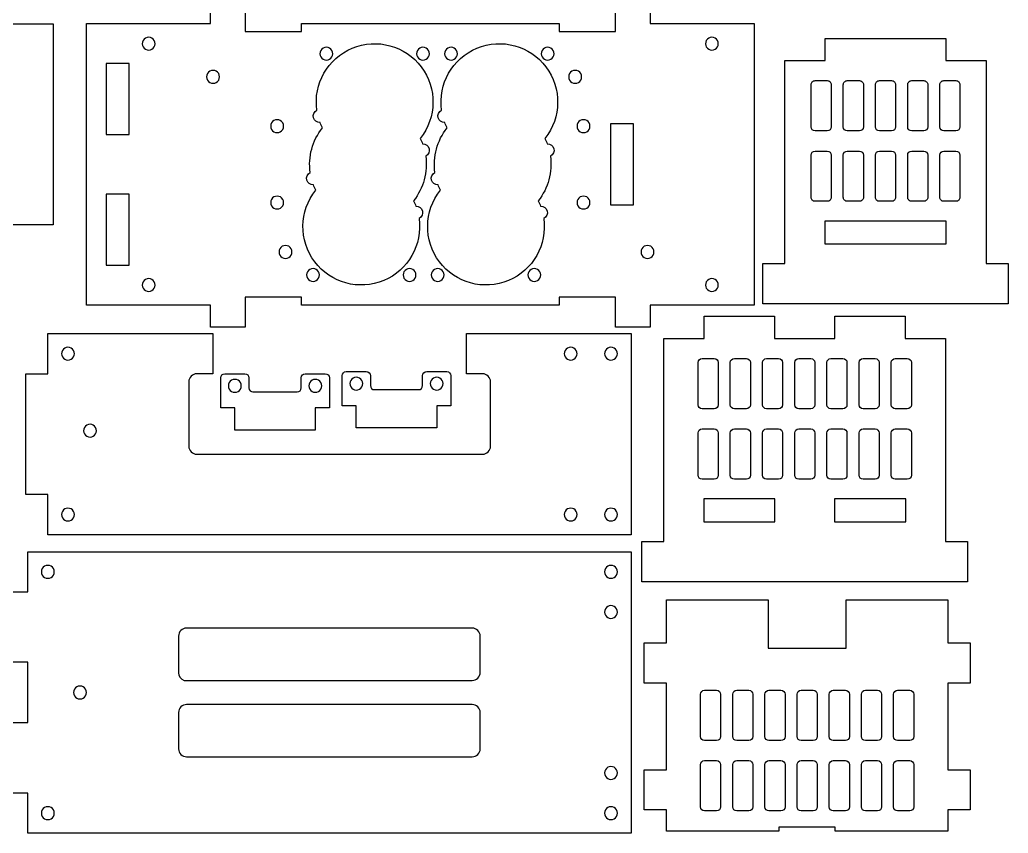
# Model space of a CAD drawing. Extents: x 15 to 433, y 11 to 392.
# Drawn here: x 187.1 to 432.9, y 12.1 to 214.4 of the extents above; entities that cross this region are included whole.
import ezdxf

# ---------------------------------------------------------------- set-up
doc = ezdxf.new("R2010")
doc.units = 0
doc.layers.add('Layer_1', color=7, linetype='CONTINUOUS')

msp = doc.modelspace()

# ---------------------------------------------------------------- linework, layer by layer
at = {"layer": 'Layer_1', "color": 7}
for points in [[(343.864189, 218.94807), (343.864189, 213.448056), (369.698494, 213.448056), (369.698494, 143.44827), (343.864427, 143.44827), (343.864427, 137.94824), (335.21342, 137.94824), (335.21342, 145.448257), (321.213406, 145.448257), (321.213406, 143.44827), (257.183495, 143.44827), (257.183495, 145.448257), (243.18349, 145.448257), (243.18349, 137.94824), (234.532469, 137.94824), (234.532469, 143.44827), (203.698158, 143.44827), (203.698158, 213.448056), (234.532234, 213.448056), (234.532234, 218.94807)], [(243.183252, 218.94807), (243.183252, 213.448056), (243.183411, 213.448056), (243.183411, 211.448056), (257.183442, 211.448056), (257.183442, 213.448056), (321.213168, 213.448056), (321.213168, 211.448056), (335.213182, 211.448056), (335.213182, 218.94807)], [(180.75473, 213.40517), (195.438154, 213.40517), (195.438154, 163.405474), (180.75473, 163.405474)], [(384.867331, 199.257003), (387.867364, 199.257003)], [(392.867384, 199.257003), (395.867391, 199.257003)], [(400.867384, 199.257003), (403.867391, 199.257003)], [(408.867411, 199.257003), (411.867417, 199.257003)], [(416.867411, 199.257003), (419.867417, 199.257003)], [(383.867338, 187.756801), (383.867338, 198.256983)], [(388.867384, 198.256983), (388.867384, 187.756801)], [(391.867391, 187.756801), (391.867391, 198.256983)], [(396.867384, 198.256983), (396.867384, 187.756801)], [(399.867391, 187.756801), (399.867391, 198.256983)], [(404.867384, 198.256983), (404.867384, 187.756801)], [(407.867391, 187.756801), (407.867391, 198.256983)], [(412.867411, 198.256983), (412.867411, 187.756801)], [(415.867417, 187.756801), (415.867417, 198.256983)], [(420.867411, 198.256983), (420.867411, 187.756801)], [(387.867364, 186.756808), (384.867331, 186.756808)], [(395.867391, 186.756808), (392.867384, 186.756808)], [(403.867391, 186.756808), (400.867384, 186.756808)], [(411.867417, 186.756808), (408.867411, 186.756808)], [(419.867417, 186.756808), (416.867411, 186.756808)], [(383.867338, 170.256771), (383.867338, 180.756953)], [(384.867331, 181.756947), (387.867364, 181.756947)], [(388.867384, 180.756953), (388.867384, 170.256771)], [(391.867391, 170.256771), (391.867391, 180.756953)], [(392.867384, 181.756947), (395.867391, 181.756947)], [(396.867384, 180.756953), (396.867384, 170.256771)], [(399.867391, 170.256771), (399.867391, 180.756953)], [(400.867384, 181.756947), (403.867391, 181.756947)], [(404.867384, 180.756953), (404.867384, 170.256771)], [(407.867391, 170.256771), (407.867391, 180.756953)], [(408.867411, 181.756947), (411.867417, 181.756947)], [(412.867411, 180.756953), (412.867411, 170.256771)], [(415.867417, 170.256771), (415.867417, 180.756953)], [(416.867411, 181.756947), (419.867417, 181.756947)], [(420.867411, 180.756953), (420.867411, 170.256771)], [(387.867364, 169.256751), (384.867331, 169.256751)], [(395.867391, 169.256751), (392.867384, 169.256751)], [(403.867391, 169.256751), (400.867384, 169.256751)], [(411.867417, 169.256751), (408.867411, 169.256751)], [(419.867417, 169.256751), (416.867411, 169.256751)], [(298.158996, 136.375744), (339.109068, 136.375744), (339.109068, 86.376059), (194.10877, 86.376059), (194.10877, 96.37586), (188.60876, 96.37586), (188.60876, 126.375927), (194.10877, 126.375927), (194.10877, 136.375744), (235.158878, 136.375744), (235.158878, 126.375715), (231.158873, 126.375715)], [(302.159001, 126.375715), (298.158996, 126.375715), (298.158996, 136.375744)], [(355.78156, 118.672707), (355.78156, 129.172905)], [(356.78158, 130.172898), (359.781586, 130.172898)], [(360.78158, 129.172905), (360.78158, 118.672707)], [(363.781586, 118.672707), (363.781586, 129.172905)], [(364.78158, 130.172898), (367.781586, 130.172898)], [(368.78158, 129.172905), (368.78158, 118.672707)], [(371.781586, 118.672707), (371.781586, 129.172905)], [(372.781633, 130.172898), (375.781613, 130.172898)], [(376.781633, 129.172905), (376.781633, 118.672707)], [(379.781639, 118.672707), (379.781639, 129.172905)], [(380.781633, 130.172898), (383.781639, 130.172898)], [(384.781633, 129.172905), (384.781633, 118.672707)], [(387.781639, 118.672707), (387.781639, 129.172905)], [(388.781633, 130.172898), (391.781639, 130.172898)], [(392.781659, 129.172905), (392.781659, 118.672707)], [(395.781639, 118.672707), (395.781639, 129.172905)], [(396.781659, 130.172898), (399.781666, 130.172898)], [(400.781659, 129.172905), (400.781659, 118.672707)], [(403.781666, 118.672707), (403.781666, 129.172905)], [(404.781659, 130.172898), (407.781666, 130.172898)], [(408.781659, 129.172905), (408.781659, 118.672707)], [(264.09665, 125.375721), (264.09665, 117.875678), (260.596644, 117.875678), (260.596644, 112.375675), (240.596604, 112.375675), (240.596604, 117.875678), (237.096593, 117.875678), (237.096593, 125.375721)], [(238.096599, 126.375715), (243.096606, 126.375715)], [(244.096607, 125.375721), (244.096607, 122.875698)], [(257.096635, 122.875698), (257.096635, 125.375721)], [(258.096639, 126.375715), (263.096648, 126.375715)], [(294.291844, 125.930041), (294.291844, 118.429998), (290.791835, 118.429998), (290.791835, 112.929994), (270.791795, 112.929994), (270.791795, 118.429998), (267.291787, 118.429998), (267.291787, 125.930041)], [(268.291791, 126.930034), (273.291803, 126.930034)], [(274.291801, 125.930041), (274.291801, 123.430017)], [(287.291829, 123.430017), (287.291829, 125.930041)], [(288.29183, 126.930034), (293.291842, 126.930034)], [(229.158855, 124.375728), (229.158855, 108.375675)], [(304.15902, 108.375675), (304.15902, 124.375728)], [(245.096611, 121.875705), (256.096631, 121.875705)], [(275.291805, 122.429998), (286.291828, 122.429998)], [(359.781586, 117.672714), (356.78158, 117.672714)], [(367.781586, 117.672714), (364.78158, 117.672714)], [(375.781613, 117.672714), (372.781633, 117.672714)], [(383.781639, 117.672714), (380.781633, 117.672714)], [(391.781639, 117.672714), (388.781633, 117.672714)], [(399.781666, 117.672714), (396.781659, 117.672714)], [(407.781666, 117.672714), (404.781659, 117.672714)], [(355.78156, 101.172683), (355.78156, 111.672875)], [(356.78158, 112.672869), (359.781586, 112.672869)], [(360.78158, 111.672875), (360.78158, 101.172683)], [(363.781586, 101.172683), (363.781586, 111.672875)], [(364.78158, 112.672869), (367.781586, 112.672869)], [(368.78158, 111.672875), (368.78158, 101.172683)], [(371.781586, 101.172683), (371.781586, 111.672875)], [(372.781633, 112.672869), (375.781613, 112.672869)], [(376.781633, 111.672875), (376.781633, 101.172683)], [(379.781639, 101.172683), (379.781639, 111.672875)], [(380.781633, 112.672869), (383.781639, 112.672869)], [(384.781633, 111.672875), (384.781633, 101.172683)], [(387.781639, 101.172683), (387.781639, 111.672875)], [(388.781633, 112.672869), (391.781639, 112.672869)], [(392.781659, 111.672875), (392.781659, 101.172683)], [(395.781639, 101.172683), (395.781639, 111.672875)], [(396.781659, 112.672869), (399.781666, 112.672869)], [(400.781659, 111.672875), (400.781659, 101.172683)], [(403.781666, 101.172683), (403.781666, 111.672875)], [(404.781659, 112.672869), (407.781666, 112.672869)], [(408.781659, 111.672875), (408.781659, 101.172683)], [(231.158873, 106.375688), (302.159001, 106.375688)], [(359.781586, 100.172684), (356.78158, 100.172684)], [(367.781586, 100.172684), (364.78158, 100.172684)], [(375.781613, 100.172684), (372.781633, 100.172684)], [(383.781639, 100.172684), (380.781633, 100.172684)], [(391.781639, 100.172684), (388.781633, 100.172684)], [(399.781666, 100.172684), (396.781659, 100.172684)], [(407.781666, 100.172684), (404.781659, 100.172684)], [(299.609131, 63.141274), (228.608981, 63.141274)], [(226.608992, 61.141261), (226.608992, 52.053531)], [(301.609118, 52.141267), (301.609118, 61.141261)], [(228.02314, 50.141254), (228.02314, 50.141228), (229.023134, 50.141254), (299.609131, 50.141254)], [(356.373857, 36.192993), (356.373857, 46.693175)], [(357.37385, 47.693169), (360.373857, 47.693169)], [(361.37385, 46.693175), (361.37385, 36.192993)], [(364.373857, 36.192993), (364.373857, 46.693175)], [(365.37385, 47.693169), (368.373857, 47.693169)], [(369.373876, 46.693175), (369.373876, 36.192993)], [(372.373857, 36.192993), (372.373857, 46.693175)], [(373.373876, 47.693169), (376.373883, 47.693169)], [(377.373876, 46.693175), (377.373876, 36.192993)], [(380.373883, 36.192993), (380.373883, 46.693175)], [(381.373876, 47.693169), (384.373883, 47.693169)], [(385.373876, 46.693175), (385.373876, 36.192993)], [(388.373883, 36.192993), (388.373883, 46.693175)], [(389.373903, 47.693169), (392.373909, 47.693169)], [(393.373929, 46.693175), (393.373929, 36.192993)], [(396.373936, 36.192993), (396.373936, 46.693175)], [(397.373929, 47.693169), (400.373936, 47.693169)], [(401.373929, 46.693175), (401.373929, 36.192993)], [(404.373936, 36.192993), (404.373936, 46.693175)], [(405.373929, 47.693169), (408.373936, 47.693169)], [(409.373956, 46.693175), (409.373956, 36.192993)], [(226.609153, 42.14308), (226.609153, 33.14306)], [(229.023293, 44.143093), (229.023081, 44.143093), (228.609166, 44.143093)], [(299.60929, 44.143093), (229.023293, 44.143093)], [(301.609303, 33.14306), (301.609303, 42.14308)], [(360.373857, 35.193), (357.37385, 35.193)], [(368.373857, 35.193), (365.37385, 35.193)], [(376.373883, 35.193), (373.373876, 35.193)], [(384.373883, 35.193), (381.373876, 35.193)], [(392.373909, 35.193), (389.373903, 35.193)], [(400.373936, 35.193), (397.373929, 35.193)], [(408.373936, 35.193), (405.373929, 35.193)], [(228.609166, 31.143047), (299.60929, 31.143047)], [(357.37385, 30.193139), (360.373857, 30.193139)], [(365.37385, 30.193139), (368.373857, 30.193139)], [(373.373876, 30.193139), (376.373883, 30.193139)], [(381.373876, 30.193139), (384.373883, 30.193139)], [(389.373903, 30.193139), (392.373909, 30.193139)], [(397.373929, 30.193139), (400.373936, 30.193139)], [(405.373929, 30.193139), (408.373936, 30.193139)], [(356.373857, 18.692964), (356.373857, 29.193146)], [(361.37385, 29.193146), (361.37385, 18.692964)], [(364.373857, 18.692964), (364.373857, 29.193146)], [(369.373876, 29.193146), (369.373876, 18.692964)], [(372.373857, 18.692964), (372.373857, 29.193146)], [(377.373876, 29.193146), (377.373876, 18.692964)], [(380.373883, 18.692964), (380.373883, 29.193146)], [(385.373876, 29.193146), (385.373876, 18.692964)], [(388.373883, 18.692964), (388.373883, 29.193146)], [(393.373929, 29.193146), (393.373929, 18.692964)], [(396.373936, 18.692964), (396.373936, 29.193146)], [(401.373929, 29.193146), (401.373929, 18.692964)], [(404.373936, 18.692964), (404.373936, 29.193146)], [(409.373956, 29.193146), (409.373956, 18.692964)], [(360.373857, 17.69297), (357.37385, 17.69297)], [(368.373857, 17.69297), (365.37385, 17.69297)], [(376.373883, 17.69297), (373.373876, 17.69297)], [(384.373883, 17.69297), (381.373876, 17.69297)], [(392.373909, 17.69297), (389.373903, 17.69297)], [(400.373936, 17.69297), (397.373929, 17.69297)], [(408.373936, 17.69297), (405.373929, 17.69297)]]:
    msp.add_lwpolyline(points, dxfattribs=at)
for points in [[(427.367249, 143.756722), (371.867549, 143.756722), (371.867497, 153.756417), (377.367526, 153.756444), (377.367526, 204.256864), (387.367381, 204.256864), (387.367381, 209.756867), (417.367421, 209.756867), (417.367421, 204.256864), (427.367249, 204.256864), (427.367249, 153.756708), (432.867225, 153.756735), (432.867278, 143.756722), (428.970175, 143.756722)], [(214.29818, 203.548211), (208.59817, 203.548211), (208.59817, 185.848175), (214.29818, 185.848175)], [(333.998426, 168.34814), (339.698428, 168.34814), (339.698428, 188.548181), (333.998426, 188.548181)], [(214.29818, 171.048143), (208.59817, 171.048143), (208.59817, 153.34811), (214.29818, 153.34811)], [(417.467407, 158.656451), (417.467407, 164.356453), (387.267368, 164.356453), (387.267368, 158.656451)], [(347.281735, 84.672646), (347.281735, 135.173402), (357.281563, 135.173402), (357.281563, 140.673411), (374.781619, 140.673411), (374.781619, 135.173402), (389.781652, 135.173402), (389.781652, 140.673411), (407.281656, 140.673411), (407.281656, 135.173402), (417.281537, 135.173402), (417.281537, 84.672646), (422.78154, 84.672646), (422.78154, 74.672628), (341.781732, 74.672628), (341.781732, 84.672646)], [(374.881632, 89.573667), (374.881632, 95.273677), (357.181577, 95.273677), (357.181577, 89.573667)], [(407.381668, 89.573667), (407.381668, 95.273677), (389.68164, 95.273677), (389.68164, 89.573667)], [(339.1092, 12.143014), (189.108912, 12.143014), (189.108912, 22.142842), (183.608901, 22.142842), (183.608901, 39.642871), (189.108912, 39.642871), (189.108912, 54.642904), (183.608901, 54.642904), (183.608901, 72.142961), (189.108912, 72.142961), (189.108912, 82.142789), (339.1092, 82.142789)], [(373.198881, 58.192205), (392.548931, 58.192205), (392.548931, 70.193224), (417.87378, 70.193224), (417.87378, 59.442867), (423.373784, 59.442867), (423.373784, 49.44286), (417.87378, 49.44286), (417.87378, 27.942803), (423.373784, 27.942803), (423.373784, 17.94279), (417.87378, 17.94279), (417.87378, 12.692448), (389.873886, 12.692448), (389.873886, 13.692441), (375.873873, 13.692441), (375.873873, 12.692448), (347.873979, 12.692448), (347.873979, 17.94279), (342.373976, 17.94279), (342.373976, 27.942803), (347.873979, 27.942803), (347.873979, 49.44286), (342.373976, 49.44286), (342.373976, 59.442867), (347.873979, 59.442867), (347.873979, 70.193224), (373.198881, 70.193224)]]:
    msp.add_lwpolyline(points, close=True, dxfattribs=at)
for points in [[(217.812551, 209.248221), (217.526737, 208.75318), (217.526737, 208.143262), (217.812551, 207.648219)], [(219.198196, 210.048224), (218.626568, 210.048224), (218.098364, 209.743265), (217.812551, 209.248221)], [(220.583838, 209.248221), (220.298024, 209.743265), (219.76982, 210.048224), (219.198196, 210.048224)], [(220.583838, 207.648219), (220.869652, 208.143262), (220.869652, 208.75318), (220.583838, 209.248221)], [(269.794686, 207.339907), (275.906972, 209.879613), (282.963309, 207.957842), (286.943624, 202.66944)], [(300.794729, 207.339926), (306.907058, 209.879634), (313.963395, 207.957861), (317.94371, 202.669453)], [(357.812847, 209.248221), (357.527017, 208.75318), (357.527017, 208.143262), (357.812847, 207.648219)], [(359.198471, 210.048224), (358.626864, 210.048224), (358.09865, 209.743265), (357.812847, 209.248221)], [(360.584121, 209.248221), (360.298318, 209.743265), (359.770103, 210.048224), (359.198471, 210.048224)], [(360.584121, 207.648219), (360.869924, 208.143262), (360.869924, 208.75318), (360.584121, 209.248221)], [(217.812551, 207.648219), (218.098364, 207.153178), (218.626568, 206.848219), (219.198196, 206.848219)], [(219.198196, 206.848219), (219.76982, 206.848219), (220.298024, 207.153178), (220.583838, 207.648219)], [(261.005145, 191.891805), (260.065736, 198.443734), (263.682391, 204.800205), (269.794686, 207.339907)], [(261.972735, 206.749804), (261.686924, 206.254763), (261.686924, 205.644843), (261.972735, 205.149799)], [(263.35838, 207.549807), (262.786755, 207.549807), (262.258551, 207.244848), (261.972735, 206.749804)], [(264.744025, 206.749804), (264.458211, 207.244848), (263.930007, 207.549807), (263.35838, 207.549807)], [(264.744025, 205.149799), (265.029836, 205.644843), (265.029836, 206.254763), (264.744025, 206.749804)], [(285.972761, 206.749804), (285.686958, 206.254763), (285.686958, 205.644843), (285.972761, 205.149799)], [(287.358411, 207.549807), (286.786779, 207.549807), (286.258564, 207.244848), (285.972761, 206.749804)], [(288.744062, 206.749804), (288.458232, 207.244848), (287.930044, 207.549807), (287.358411, 207.549807)], [(288.744062, 205.149799), (289.029865, 205.644843), (289.029865, 206.254763), (288.744062, 206.749804)], [(292.005212, 191.891805), (291.065782, 198.443739), (294.682453, 204.800218), (300.794729, 207.339926)], [(292.972768, 206.749804), (292.686965, 206.254763), (292.686965, 205.644843), (292.972768, 205.149799)], [(294.358418, 207.549807), (293.786785, 207.549807), (293.258597, 207.244848), (292.972768, 206.749804)], [(295.744068, 206.749804), (295.458239, 207.244848), (294.930051, 207.549807), (294.358418, 207.549807)], [(295.744068, 205.149799), (296.029871, 205.644843), (296.029871, 206.254763), (295.744068, 206.749804)], [(316.972847, 206.749804), (316.687018, 206.254763), (316.687018, 205.644843), (316.972847, 205.149799)], [(318.358497, 207.549807), (317.786865, 207.549807), (317.25865, 207.244848), (316.972847, 206.749804)], [(319.744121, 206.749804), (319.458318, 207.244848), (318.930104, 207.549807), (318.358497, 207.549807)], [(319.744121, 205.149799), (320.029951, 205.644843), (320.029951, 206.254763), (319.744121, 206.749804)], [(357.812847, 207.648219), (358.09865, 207.153178), (358.626864, 206.848219), (359.198471, 206.848219)], [(359.198471, 206.848219), (359.770103, 206.848219), (360.298318, 207.153178), (360.584121, 207.648219)], [(261.972735, 205.149799), (262.258551, 204.654758), (262.786755, 204.349799), (263.35838, 204.349799)], [(263.35838, 204.349799), (263.930007, 204.349799), (264.458211, 204.654758), (264.744025, 205.149799)], [(285.972761, 205.149799), (286.258564, 204.654758), (286.786779, 204.349799), (287.358411, 204.349799)], [(287.358411, 204.349799), (287.930044, 204.349799), (288.458232, 204.654758), (288.744062, 205.149799)], [(292.972768, 205.149799), (293.258597, 204.654758), (293.786785, 204.349799), (294.358418, 204.349799)], [(294.358418, 204.349799), (294.930051, 204.349799), (295.458239, 204.654758), (295.744068, 205.149799)], [(316.972847, 205.149799), (317.25865, 204.654758), (317.786865, 204.349799), (318.358497, 204.349799)], [(318.358497, 204.349799), (318.930104, 204.349799), (319.458318, 204.654758), (319.744121, 205.149799)], [(235.198402, 201.818349), (234.626777, 201.818349), (234.098571, 201.513387), (233.812757, 201.018346)], [(236.584044, 201.018346), (236.298231, 201.513387), (235.770029, 201.818349), (235.198402, 201.818349)], [(286.943624, 202.66944), (290.923965, 197.38104), (290.817894, 190.068467), (286.685867, 184.897735)], [(317.94371, 202.669453), (321.924051, 197.381042), (321.81798, 190.068465), (317.685926, 184.897735)], [(325.19859, 201.818349), (324.626957, 201.818349), (324.098743, 201.513387), (323.812939, 201.018346)], [(326.584214, 201.018346), (326.298411, 201.513387), (325.770196, 201.818349), (325.19859, 201.818349)], [(233.812757, 201.018346), (233.526943, 200.523302), (233.526943, 199.913387), (233.812757, 199.418343)], [(233.812757, 199.418343), (234.098571, 198.923302), (234.626777, 198.618343), (235.198402, 198.618343)], [(235.198402, 198.618343), (235.770029, 198.618343), (236.298231, 198.923302), (236.584044, 199.418343)], [(236.584044, 199.418343), (236.869858, 199.913387), (236.869858, 200.523302), (236.584044, 201.018346)], [(323.812939, 201.018346), (323.527136, 200.523302), (323.527136, 199.913387), (323.812939, 199.418343)], [(323.812939, 199.418343), (324.098743, 198.923302), (324.626957, 198.618343), (325.19859, 198.618343)], [(325.19859, 198.618343), (325.770196, 198.618343), (326.298411, 198.923302), (326.584214, 199.418343)], [(326.584214, 199.418343), (326.870043, 199.913387), (326.870043, 200.523302), (326.584214, 201.018346)], [(384.160232, 198.964082), (384.347769, 199.151646), (384.602113, 199.257003), (384.867331, 199.257003)], [(387.867364, 199.257003), (388.132583, 199.257003), (388.386953, 199.151646), (388.57449, 198.964082)], [(392.160258, 198.964082), (392.347795, 199.151646), (392.602166, 199.257003), (392.867384, 199.257003)], [(395.867391, 199.257003), (396.132609, 199.257003), (396.386953, 199.151646), (396.57449, 198.964082)], [(400.160285, 198.964082), (400.347821, 199.151646), (400.602166, 199.257003), (400.867384, 199.257003)], [(403.867391, 199.257003), (404.132609, 199.257003), (404.38698, 199.151646), (404.574517, 198.964082)], [(408.160285, 198.964082), (408.347821, 199.151646), (408.602192, 199.257003), (408.867411, 199.257003)], [(411.867417, 199.257003), (412.132636, 199.257003), (412.38698, 199.151646), (412.574517, 198.964082)], [(416.160285, 198.964082), (416.347821, 199.151646), (416.602192, 199.257003), (416.867411, 199.257003)], [(419.867417, 199.257003), (420.132636, 199.257003), (420.387006, 199.151646), (420.574543, 198.964082)], [(383.867338, 198.256983), (383.867338, 198.522201), (383.972695, 198.776546), (384.160232, 198.964082)], [(388.57449, 198.964082), (388.762027, 198.776546), (388.867384, 198.522201), (388.867384, 198.256983)], [(391.867391, 198.256983), (391.867364, 198.522201), (391.972721, 198.776546), (392.160258, 198.964082)], [(396.57449, 198.964082), (396.762027, 198.776546), (396.867384, 198.522201), (396.867384, 198.256983)], [(399.867391, 198.256983), (399.867391, 198.522201), (399.972748, 198.776546), (400.160285, 198.964082)], [(404.574517, 198.964082), (404.762053, 198.776546), (404.867411, 198.522201), (404.867384, 198.256983)], [(407.867391, 198.256983), (407.867391, 198.522201), (407.972748, 198.776546), (408.160285, 198.964082)], [(412.574517, 198.964082), (412.762053, 198.776546), (412.867411, 198.522201), (412.867411, 198.256983)], [(415.867417, 198.256983), (415.867417, 198.522201), (415.972748, 198.776546), (416.160285, 198.964082)], [(420.574543, 198.964082), (420.76208, 198.776546), (420.867411, 198.522201), (420.867411, 198.256983)], [(260.148423, 190.052642), (259.959103, 190.791532), (260.317691, 191.561332), (261.005145, 191.891805)], [(291.148491, 190.052642), (290.959181, 190.791532), (291.317745, 191.561332), (292.005212, 191.891805)], [(251.112407, 189.548664), (250.540782, 189.548664), (250.012576, 189.243705), (249.726765, 188.748664)], [(252.498049, 188.748664), (252.212236, 189.243705), (251.684034, 189.548664), (251.112407, 189.548664)], [(261.784002, 188.85206), (261.02233, 188.811233), (260.337746, 189.313745), (260.148423, 190.052642)], [(292.784067, 188.85206), (292.02241, 188.811233), (291.337827, 189.313745), (291.148491, 190.052642)], [(327.284831, 189.545867), (326.713198, 189.545867), (326.184984, 189.240911), (325.89918, 188.745867)], [(328.670455, 188.745867), (328.384652, 189.240911), (327.856463, 189.545867), (327.284831, 189.545867)], [(249.726765, 188.748664), (249.440948, 188.25362), (249.440948, 187.643705), (249.726765, 187.148661)], [(249.726765, 187.148661), (250.012576, 186.65362), (250.540782, 186.348659), (251.112407, 186.348659)], [(251.112407, 186.348659), (251.684034, 186.348659), (252.212236, 186.65362), (252.498049, 187.148661)], [(252.498049, 187.148661), (252.783863, 187.643705), (252.783863, 188.25362), (252.498049, 188.748664)], [(259.345145, 176.391775), (258.777039, 180.354006), (259.8721, 184.374828), (262.370928, 187.50179)], [(262.370928, 187.50179), (262.152546, 187.94165), (261.956651, 188.392323), (261.784002, 188.85206)], [(290.345215, 176.391775), (289.777102, 180.354006), (290.87216, 184.374828), (293.370992, 187.50179)], [(293.370992, 187.50179), (293.152605, 187.94165), (292.956708, 188.392323), (292.784067, 188.85206)], [(325.89918, 188.745867), (325.613377, 188.250823), (325.613377, 187.640906), (325.89918, 187.145862)], [(325.89918, 187.145862), (326.184984, 186.650818), (326.713198, 186.345862), (327.284831, 186.345862)], [(327.284831, 186.345862), (327.856463, 186.345862), (328.384652, 186.650818), (328.670455, 187.145862)], [(328.670455, 187.145862), (328.956284, 187.640906), (328.956284, 188.250823), (328.670455, 188.745867)], [(384.867331, 186.756808), (384.315066, 186.756808), (383.867338, 187.204509), (383.867338, 187.756801)], [(388.867384, 187.756801), (388.867358, 187.204509), (388.419656, 186.756808), (387.867364, 186.756808)], [(392.867384, 186.756808), (392.315093, 186.756808), (391.867391, 187.204509), (391.867391, 187.756801)], [(396.867384, 187.756801), (396.867384, 187.204509), (396.419656, 186.756808), (395.867391, 186.756808)], [(400.867384, 186.756808), (400.315119, 186.756808), (399.867391, 187.204509), (399.867391, 187.756801)], [(404.867384, 187.756801), (404.867384, 187.204509), (404.419682, 186.756808), (403.867391, 186.756808)], [(408.867411, 186.756808), (408.315119, 186.756808), (407.867391, 187.204509), (407.867391, 187.756801)], [(412.867411, 187.756801), (412.867411, 187.204509), (412.419682, 186.756808), (411.867417, 186.756808)], [(416.867411, 186.756808), (416.315119, 186.756808), (415.867417, 187.204509), (415.867417, 187.756801)], [(420.867411, 187.756801), (420.867411, 187.204509), (420.419709, 186.756808), (419.867417, 186.756808)], [(286.685867, 184.897735), (286.904254, 184.457876), (287.100125, 184.007203), (287.272792, 183.547465)], [(317.685926, 184.897735), (317.904313, 184.457876), (318.100211, 184.007203), (318.272852, 183.547465)], [(287.272792, 183.547465), (288.034449, 183.58829), (288.719032, 183.08578), (288.908368, 182.346883)], [(288.908368, 182.346883), (289.097678, 181.607991), (288.739088, 180.838196), (288.051647, 180.507721)], [(318.272852, 183.547465), (319.034508, 183.588288), (319.719092, 183.085772), (319.908428, 182.346881)], [(319.908428, 182.346881), (320.097737, 181.607989), (319.739147, 180.838196), (319.051706, 180.507721)], [(288.051647, 180.507721), (288.61976, 176.54549), (287.524702, 172.524667), (285.02587, 169.397706)], [(319.051706, 180.507721), (319.619793, 176.54549), (318.524735, 172.524667), (316.025929, 169.397706)], [(383.867338, 180.756953), (383.867338, 181.309218), (384.315066, 181.756947), (384.867331, 181.756947)], [(387.867364, 181.756947), (388.419656, 181.756947), (388.867358, 181.309218), (388.867384, 180.756953)], [(391.867391, 180.756953), (391.867391, 181.309218), (392.315093, 181.756947), (392.867384, 181.756947)], [(395.867391, 181.756947), (396.419656, 181.756947), (396.867384, 181.309218), (396.867384, 180.756953)], [(399.867391, 180.756953), (399.867391, 181.309218), (400.315119, 181.756947), (400.867384, 181.756947)], [(403.867391, 181.756947), (404.419682, 181.756947), (404.867384, 181.309218), (404.867384, 180.756953)], [(407.867391, 180.756953), (407.867391, 181.309218), (408.315119, 181.756947), (408.867411, 181.756947)], [(411.867417, 181.756947), (412.419682, 181.756947), (412.867411, 181.309218), (412.867411, 180.756953)], [(415.867417, 180.756953), (415.867417, 181.309218), (416.315119, 181.756947), (416.867411, 181.756947)], [(419.867417, 181.756947), (420.419709, 181.756947), (420.867411, 181.309218), (420.867411, 180.756953)], [(258.488424, 174.55261), (258.299101, 175.291505), (258.657688, 176.061302), (259.345145, 176.391775)], [(260.124, 173.352028), (259.36233, 173.3112), (258.677744, 173.81371), (258.488424, 174.55261)], [(289.488494, 174.55261), (289.299158, 175.291505), (289.657748, 176.061302), (290.345215, 176.391775)], [(291.12407, 173.352028), (290.362387, 173.3112), (289.677803, 173.81371), (289.488494, 174.55261)], [(260.710928, 172.001758), (260.492546, 172.44162), (260.296651, 172.89229), (260.124, 173.352028)], [(291.710995, 172.001758), (291.492608, 172.44162), (291.296711, 172.89229), (291.12407, 173.352028)], [(249.725045, 169.751509), (249.438824, 169.256198), (249.438824, 168.645757), (249.725045, 168.150446)], [(251.112222, 170.55098), (250.540158, 170.551509), (250.011269, 170.246823), (249.725045, 169.751509)], [(252.499399, 169.751509), (252.213175, 170.246823), (251.684286, 170.551636), (251.112222, 170.55098)], [(252.499399, 168.150446), (252.78562, 168.645757), (252.78562, 169.256198), (252.499399, 169.751509)], [(260.45312, 154.230035), (256.472787, 159.518448), (256.578866, 166.831029), (260.710928, 172.001758)], [(291.453185, 154.230035), (287.47287, 159.518448), (287.578942, 166.831029), (291.710995, 172.001758)], [(325.897381, 169.748745), (325.611128, 169.253418), (325.611128, 168.642947), (325.897381, 168.147617)], [(327.284646, 170.548181), (326.712563, 170.548975), (326.183634, 170.244074), (325.897381, 169.748745)], [(328.671936, 169.748745), (328.385683, 170.244074), (327.856754, 170.548879), (327.284646, 170.548181)], [(328.671936, 168.147617), (328.958163, 168.642947), (328.958163, 169.253418), (328.671936, 169.748745)], [(384.160232, 169.549645), (383.972695, 169.737209), (383.867338, 169.991553), (383.867338, 170.256771)], [(388.867384, 170.256771), (388.867384, 169.991553), (388.762027, 169.737209), (388.57449, 169.549645)], [(392.160258, 169.549645), (391.972721, 169.737209), (391.867364, 169.991553), (391.867391, 170.256771)], [(396.867384, 170.256771), (396.867384, 169.991553), (396.762027, 169.737209), (396.57449, 169.549645)], [(400.160285, 169.549645), (399.972748, 169.737209), (399.867391, 169.991553), (399.867391, 170.256771)], [(404.867384, 170.256771), (404.867411, 169.991553), (404.762053, 169.737209), (404.574517, 169.549645)], [(408.160285, 169.549645), (407.972748, 169.737209), (407.867391, 169.991553), (407.867391, 170.256771)], [(412.867411, 170.256771), (412.867411, 169.991553), (412.762053, 169.737209), (412.574517, 169.549645)], [(416.160285, 169.549645), (415.972748, 169.737209), (415.867417, 169.991553), (415.867417, 170.256771)], [(420.867411, 170.256771), (420.867411, 169.991553), (420.76208, 169.737209), (420.574543, 169.549645)], [(249.725045, 168.150446), (250.011269, 167.65513), (250.540158, 167.350319), (251.112222, 167.350975)], [(251.112222, 167.350975), (251.684286, 167.350446), (252.213175, 167.65513), (252.499399, 168.150446)], [(285.02587, 169.397706), (285.244257, 168.957846), (285.440128, 168.507173), (285.612795, 168.047433)], [(285.612795, 168.047433), (286.374452, 168.088245), (287.059009, 167.585727), (287.248345, 166.846838)], [(316.025929, 169.397706), (316.24429, 168.957846), (316.440188, 168.507173), (316.612855, 168.047433)], [(316.612855, 168.047433), (317.374511, 168.088258), (318.059095, 167.585743), (318.248404, 166.846851)], [(325.897381, 168.147617), (326.183634, 167.652288), (326.712563, 167.34748), (327.284646, 167.348181)], [(327.284646, 167.348181), (327.856754, 167.347387), (328.385683, 167.652288), (328.671936, 168.147617)], [(384.867331, 169.256751), (384.602113, 169.256751), (384.347769, 169.362109), (384.160232, 169.549645)], [(388.57449, 169.549645), (388.386953, 169.362109), (388.132583, 169.256751), (387.867364, 169.256751)], [(392.867384, 169.256751), (392.602166, 169.256751), (392.347795, 169.362109), (392.160258, 169.549645)], [(396.57449, 169.549645), (396.386953, 169.362109), (396.132609, 169.256751), (395.867391, 169.256751)], [(400.867384, 169.256751), (400.602166, 169.256751), (400.347821, 169.362109), (400.160285, 169.549645)], [(404.574517, 169.549645), (404.38698, 169.362109), (404.132609, 169.256751), (403.867391, 169.256751)], [(408.867411, 169.256751), (408.602192, 169.256751), (408.347821, 169.362109), (408.160285, 169.549645)], [(412.574517, 169.549645), (412.38698, 169.362109), (412.132636, 169.256751), (411.867417, 169.256751)], [(416.867411, 169.256751), (416.602192, 169.256751), (416.347821, 169.362109), (416.160285, 169.549645)], [(420.574543, 169.549645), (420.387006, 169.362109), (420.132636, 169.256751), (419.867417, 169.256751)], [(286.391623, 165.007688), (287.331054, 158.455754), (283.714382, 152.099278), (277.60208, 149.559567)], [(287.248345, 166.846838), (287.437654, 166.107948), (287.079064, 165.338161), (286.391623, 165.007688)], [(317.391709, 165.007688), (318.331113, 158.455754), (314.714468, 152.099278), (308.602166, 149.559567)], [(318.248404, 166.846851), (318.43774, 166.107959), (318.07915, 165.338161), (317.391709, 165.007688)], [(251.811077, 157.481507), (251.524856, 156.986194), (251.524856, 156.375755), (251.811077, 155.880441)], [(253.198254, 158.280975), (252.62619, 158.281505), (252.097298, 157.976821), (251.811077, 157.481507)], [(254.585431, 157.481507), (254.29921, 157.976821), (253.77032, 158.281634), (253.198254, 158.280975)], [(254.585431, 155.880441), (254.871655, 156.375755), (254.871655, 156.986194), (254.585431, 157.481507)], [(341.811259, 157.481507), (341.525033, 156.986194), (341.525033, 156.375755), (341.811259, 155.880441)], [(343.198444, 158.280975), (342.626362, 158.281505), (342.097486, 157.976821), (341.811259, 157.481507)], [(344.585603, 157.481507), (344.299376, 157.976821), (343.7705, 158.281634), (343.198444, 158.280975)], [(344.585603, 155.880441), (344.871829, 156.375755), (344.871829, 156.986194), (344.585603, 157.481507)], [(251.811077, 155.880441), (252.097298, 155.385127), (252.62619, 155.080314), (253.198254, 155.080973)], [(253.198254, 155.080973), (253.77032, 155.080444), (254.29921, 155.385127), (254.585431, 155.880441)], [(341.811259, 155.880441), (342.097486, 155.385127), (342.626362, 155.080314), (343.198444, 155.080973)], [(343.198444, 155.080973), (343.7705, 155.080444), (344.299376, 155.385127), (344.585603, 155.880441)], [(260.038357, 152.549694), (259.466729, 152.549694), (258.938525, 152.244735), (258.652712, 151.749684)], [(261.423996, 151.749684), (261.138185, 152.244735), (260.609981, 152.549694), (260.038357, 152.549694)], [(277.60208, 149.559567), (271.48979, 147.019857), (264.433454, 148.941633), (260.45312, 154.230035)], [(284.038418, 152.549694), (283.466785, 152.549694), (282.93857, 152.244735), (282.652767, 151.749684)], [(285.424041, 151.749684), (285.138238, 152.244735), (284.61005, 152.549694), (284.038418, 152.549694)], [(291.038424, 152.549694), (290.466791, 152.549694), (289.938603, 152.244735), (289.652774, 151.749684)], [(292.424074, 151.749684), (292.138245, 152.244735), (291.610057, 152.549694), (291.038424, 152.549694)], [(308.602166, 149.559567), (302.489837, 147.019857), (295.433527, 148.941633), (291.453185, 154.230035)], [(315.038477, 152.549694), (314.466844, 152.549694), (313.938656, 152.244735), (313.652827, 151.749684)], [(316.424127, 151.749684), (316.138324, 152.244735), (315.61011, 152.549694), (315.038477, 152.549694)], [(219.198196, 150.048094), (218.626568, 150.048094), (218.098364, 149.743135), (217.812551, 149.2481)], [(220.583838, 149.2481), (220.298024, 149.743135), (219.76982, 150.048094), (219.198196, 150.048094)], [(258.652712, 151.749684), (258.366898, 151.254648), (258.366898, 150.64473), (258.652712, 150.149694)], [(258.652712, 150.149694), (258.938525, 149.654632), (259.466729, 149.349673), (260.038357, 149.349673)], [(260.038357, 149.349673), (260.609981, 149.349673), (261.138185, 149.654632), (261.423996, 150.149694)], [(261.423996, 150.149694), (261.709813, 150.64473), (261.709813, 151.254648), (261.423996, 151.749684)], [(282.652767, 151.749684), (282.366964, 151.254648), (282.366964, 150.64473), (282.652767, 150.149694)], [(282.652767, 150.149694), (282.93857, 149.654632), (283.466785, 149.349673), (284.038418, 149.349673)], [(284.038418, 149.349673), (284.61005, 149.349673), (285.138238, 149.654632), (285.424041, 150.149694)], [(285.424041, 150.149694), (285.709871, 150.64473), (285.709871, 151.254648), (285.424041, 151.749684)], [(289.652774, 151.749684), (289.366971, 151.254648), (289.366971, 150.64473), (289.652774, 150.149694)], [(289.652774, 150.149694), (289.938603, 149.654632), (290.466791, 149.349673), (291.038424, 149.349673)], [(291.038424, 149.349673), (291.610057, 149.349673), (292.138245, 149.654632), (292.424074, 150.149694)], [(292.424074, 150.149694), (292.709878, 150.64473), (292.709878, 151.254648), (292.424074, 151.749684)], [(313.652827, 151.749684), (313.367024, 151.254648), (313.367024, 150.64473), (313.652827, 150.149694)], [(313.652827, 150.149694), (313.938656, 149.654632), (314.466844, 149.349673), (315.038477, 149.349673)], [(315.038477, 149.349673), (315.61011, 149.349673), (316.138324, 149.654632), (316.424127, 150.149694)], [(316.424127, 150.149694), (316.70993, 150.64473), (316.70993, 151.254648), (316.424127, 151.749684)], [(359.198471, 150.048094), (358.626864, 150.048094), (358.09865, 149.743135), (357.812847, 149.2481)], [(360.584121, 149.2481), (360.298318, 149.743135), (359.770103, 150.048094), (359.198471, 150.048094)], [(217.812551, 149.2481), (217.526737, 148.753064), (217.526737, 148.143146), (217.812551, 147.64811)], [(217.812551, 147.64811), (218.098364, 147.153048), (218.626568, 146.848089), (219.198196, 146.848089)], [(219.198196, 146.848089), (219.76982, 146.848089), (220.298024, 147.153048), (220.583838, 147.64811)], [(220.583838, 147.64811), (220.869652, 148.143146), (220.869652, 148.753064), (220.583838, 149.2481)], [(357.812847, 149.2481), (357.527017, 148.753064), (357.527017, 148.143146), (357.812847, 147.64811)], [(357.812847, 147.64811), (358.09865, 147.153048), (358.626864, 146.848089), (359.198471, 146.848089)], [(359.198471, 146.848089), (359.770103, 146.848089), (360.298318, 147.153048), (360.584121, 147.64811)], [(360.584121, 147.64811), (360.869924, 148.143146), (360.869924, 148.753064), (360.584121, 149.2481)], [(199.108772, 132.975936), (198.536708, 132.975936), (198.007816, 132.671771), (197.721592, 132.17647)], [(200.495946, 132.17647), (200.209725, 132.671771), (199.680836, 132.976597), (199.108772, 132.975936)], [(324.109038, 132.975936), (323.536976, 132.975936), (323.008082, 132.671771), (322.721861, 132.17647)], [(325.496217, 132.17647), (325.209993, 132.671771), (324.681104, 132.976597), (324.109038, 132.975936)], [(334.109067, 132.975936), (333.537, 132.975936), (333.008111, 132.671771), (332.72189, 132.17647)], [(335.496244, 132.17647), (335.210022, 132.671771), (334.681128, 132.976597), (334.109067, 132.975936)], [(197.721592, 132.17647), (197.435371, 131.68117), (197.435371, 131.070723), (197.721592, 130.575396)], [(197.721592, 130.575396), (198.007816, 130.080096), (198.536708, 129.775269), (199.108772, 129.77593)], [(199.108772, 129.77593), (199.680836, 129.77593), (200.209725, 130.080096), (200.495946, 130.575396)], [(200.495946, 130.575396), (200.78217, 131.070723), (200.78217, 131.68117), (200.495946, 132.17647)], [(322.721861, 132.17647), (322.435639, 131.68117), (322.435639, 131.070723), (322.721861, 130.575396)], [(322.721861, 130.575396), (323.008082, 130.080096), (323.536976, 129.775269), (324.109038, 129.77593)], [(324.109038, 129.77593), (324.681104, 129.77593), (325.209993, 130.080096), (325.496217, 130.575396)], [(325.496217, 130.575396), (325.782438, 131.070723), (325.782438, 131.68117), (325.496217, 132.17647)], [(332.72189, 132.17647), (332.435669, 131.68117), (332.435669, 131.070723), (332.72189, 130.575396)], [(332.72189, 130.575396), (333.008111, 130.080096), (333.537, 129.775269), (334.109067, 129.77593)], [(334.109067, 129.77593), (334.681128, 129.77593), (335.210022, 130.080096), (335.496244, 130.575396)], [(335.496244, 130.575396), (335.782467, 131.070723), (335.782467, 131.68117), (335.496244, 132.17647)], [(355.78156, 129.172905), (355.781586, 129.725186), (356.229288, 130.172898), (356.78158, 130.172898)], [(359.781586, 130.172898), (360.333851, 130.172898), (360.78158, 129.725186), (360.78158, 129.172905)], [(363.781586, 129.172905), (363.781586, 129.725186), (364.229315, 130.172898), (364.78158, 130.172898)], [(367.781586, 130.172898), (368.333878, 130.172898), (368.78158, 129.725186), (368.78158, 129.172905)], [(371.781586, 129.172905), (371.781586, 129.725186), (372.229315, 130.172898), (372.781633, 130.172898)], [(375.781613, 130.172898), (376.333904, 130.172898), (376.781633, 129.725186), (376.781633, 129.172905)], [(379.781639, 129.172905), (379.781639, 129.725186), (380.229341, 130.172898), (380.781633, 130.172898)], [(383.781639, 130.172898), (384.333931, 130.172898), (384.781633, 129.725186), (384.781633, 129.172905)], [(387.781639, 129.172905), (387.781639, 129.725186), (388.229367, 130.172898), (388.781633, 130.172898)], [(391.781639, 130.172898), (392.333931, 130.172898), (392.781633, 129.725186), (392.781659, 129.172905)], [(395.781639, 129.172905), (395.781666, 129.725186), (396.229367, 130.172898), (396.781659, 130.172898)], [(399.781666, 130.172898), (400.333931, 130.172898), (400.781659, 129.725186), (400.781659, 129.172905)], [(403.781666, 129.172905), (403.781666, 129.725186), (404.229394, 130.172898), (404.781659, 130.172898)], [(407.781666, 130.172898), (408.333957, 130.172898), (408.781659, 129.725186), (408.781659, 129.172905)], [(229.744648, 125.789953), (229.369572, 125.41488), (229.158857, 124.906165), (229.158855, 124.375728)], [(231.158873, 126.375715), (230.628439, 126.375715), (230.119727, 126.165027), (229.744648, 125.789953)], [(237.096593, 125.375721), (237.096598, 125.927987), (237.544313, 126.375715), (238.096599, 126.375715)], [(243.096606, 126.375715), (243.64889, 126.375715), (244.096605, 125.927987), (244.096607, 125.375721)], [(257.096635, 125.375721), (257.096638, 125.927987), (257.544353, 126.375715), (258.096639, 126.375715)], [(263.096648, 126.375715), (263.648929, 126.375715), (264.096644, 125.927987), (264.09665, 125.375721)], [(267.291787, 125.930041), (267.291792, 126.482306), (267.739507, 126.930034), (268.291791, 126.930034)], [(271.591795, 125.315651), (271.096754, 125.601481), (270.486836, 125.601481), (269.991793, 125.315651)], [(273.291803, 126.930034), (273.844084, 126.930034), (274.291796, 126.482306), (274.291801, 125.930041)], [(287.291829, 125.930041), (287.291832, 126.482306), (287.739547, 126.930034), (288.29183, 126.930034)], [(291.59184, 125.315651), (291.096794, 125.601481), (290.486876, 125.601481), (289.991832, 125.315651)], [(293.291842, 126.930034), (293.844126, 126.930034), (294.291838, 126.482306), (294.291844, 125.930041)], [(303.573224, 125.789953), (303.198151, 126.165027), (302.689438, 126.375715), (302.159001, 126.375715)], [(304.15902, 124.375728), (304.159017, 124.906165), (303.948303, 125.41488), (303.573224, 125.789953)], [(239.796411, 124.761888), (239.301275, 124.475926), (238.996366, 123.947473), (238.996599, 123.375708)], [(238.996599, 123.375708), (238.996366, 122.803917), (239.301275, 122.275464), (239.796411, 121.989502)], [(241.396789, 124.761888), (240.901653, 125.04785), (240.29155, 125.04785), (239.796411, 124.761888)], [(242.196604, 123.375708), (242.196837, 123.947473), (241.891928, 124.475926), (241.396789, 124.761888)], [(241.396789, 121.989502), (241.891928, 122.275464), (242.196837, 122.803917), (242.196604, 123.375708)], [(244.096607, 122.875698), (244.096613, 122.323407), (244.544328, 121.875705), (245.096611, 121.875705)], [(256.096631, 121.875705), (256.648915, 121.875705), (257.09663, 122.323407), (257.096635, 122.875698)], [(259.796641, 124.761332), (259.301597, 124.475529), (258.996638, 123.947314), (258.996638, 123.375708)], [(258.996638, 123.375708), (258.996638, 122.804076), (259.301597, 122.275861), (259.796641, 121.990058)], [(261.396641, 124.761332), (260.9016, 125.047162), (260.291682, 125.047162), (259.796641, 124.761332)], [(262.196646, 123.375708), (262.196646, 123.947314), (261.891687, 124.475529), (261.396641, 124.761332)], [(261.396641, 121.990058), (261.891687, 122.275861), (262.196646, 122.804076), (262.196646, 123.375708)], [(269.991793, 125.315651), (269.496752, 125.029848), (269.191793, 124.501634), (269.191793, 123.930027)], [(269.191793, 123.930027), (269.191793, 123.358395), (269.496752, 122.83018), (269.991793, 122.544377)], [(272.391798, 123.930027), (272.391798, 124.501634), (272.086839, 125.029848), (271.591795, 125.315651)], [(271.591795, 122.544377), (272.086839, 122.83018), (272.391798, 123.358395), (272.391798, 123.930027)], [(274.291801, 123.430017), (274.291807, 122.877726), (274.739522, 122.429998), (275.291805, 122.429998)], [(286.291828, 122.429998), (286.844109, 122.430024), (287.291824, 122.877726), (287.291829, 123.430017)], [(289.991832, 125.315651), (289.496791, 125.029848), (289.191832, 124.501634), (289.191832, 123.930027)], [(289.191832, 123.930027), (289.191832, 123.358395), (289.496791, 122.83018), (289.991832, 122.544377)], [(292.39184, 123.930027), (292.39184, 124.501634), (292.086881, 125.029848), (291.59184, 125.315651)], [(291.59184, 122.544377), (292.086881, 122.83018), (292.39184, 123.358395), (292.39184, 123.930027)], [(239.796411, 121.989502), (240.29155, 121.70354), (240.901653, 121.70354), (241.396789, 121.989502)], [(259.796641, 121.990058), (260.291682, 121.704228), (260.9016, 121.704228), (261.396641, 121.990058)], [(269.991793, 122.544377), (270.486836, 122.258547), (271.096754, 122.258547), (271.591795, 122.544377)], [(289.991832, 122.544377), (290.486876, 122.258547), (291.096794, 122.258547), (291.59184, 122.544377)], [(356.78158, 117.672714), (356.229288, 117.672714), (355.781586, 118.120423), (355.78156, 118.672707)], [(360.78158, 118.672707), (360.78158, 118.120423), (360.333851, 117.672714), (359.781586, 117.672714)], [(364.78158, 117.672714), (364.229315, 117.672714), (363.781586, 118.120423), (363.781586, 118.672707)], [(368.78158, 118.672707), (368.78158, 118.120423), (368.333878, 117.672714), (367.781586, 117.672714)], [(372.781633, 117.672714), (372.229315, 117.672711), (371.781586, 118.120423), (371.781586, 118.672707)], [(376.781633, 118.672707), (376.781633, 118.120423), (376.333904, 117.672711), (375.781613, 117.672714)], [(380.781633, 117.672714), (380.229341, 117.672711), (379.781639, 118.120423), (379.781639, 118.672707)], [(384.781633, 118.672707), (384.781633, 118.120423), (384.333931, 117.672711), (383.781639, 117.672714)], [(388.781633, 117.672714), (388.229367, 117.672711), (387.781639, 118.120423), (387.781639, 118.672707)], [(392.781659, 118.672707), (392.781633, 118.120423), (392.333931, 117.672711), (391.781639, 117.672714)], [(396.781659, 117.672714), (396.229367, 117.672711), (395.781666, 118.120423), (395.781639, 118.672707)], [(400.781659, 118.672707), (400.781659, 118.120423), (400.333931, 117.672711), (399.781666, 117.672714)], [(404.781659, 117.672714), (404.229394, 117.672711), (403.781666, 118.120423), (403.781666, 118.672707)], [(408.781659, 118.672707), (408.781659, 118.120423), (408.333957, 117.672711), (407.781666, 117.672714)], [(204.60878, 113.827736), (204.037155, 113.827736), (203.508952, 113.522777), (203.223138, 113.027715)], [(205.994423, 113.027715), (205.708612, 113.522777), (205.180408, 113.827736), (204.60878, 113.827736)], [(203.223138, 113.027715), (202.937327, 112.532679), (202.937327, 111.922761), (203.223138, 111.427725)], [(203.223138, 111.427725), (203.508952, 110.93269), (204.037155, 110.627731), (204.60878, 110.627731)], [(204.60878, 110.627731), (205.180408, 110.627731), (205.708612, 110.93269), (205.994423, 111.427725)], [(205.994423, 111.427725), (206.280239, 111.922761), (206.280239, 112.532679), (205.994423, 113.027715)], [(355.78156, 111.672875), (355.781586, 112.225162), (356.229288, 112.672869), (356.78158, 112.672869)], [(359.781586, 112.672869), (360.333851, 112.672869), (360.78158, 112.225162), (360.78158, 111.672875)], [(363.781586, 111.672875), (363.781586, 112.225162), (364.229315, 112.672869), (364.78158, 112.672869)], [(367.781586, 112.672869), (368.333878, 112.672869), (368.78158, 112.225162), (368.78158, 111.672875)], [(371.781586, 111.672875), (371.781586, 112.225162), (372.229315, 112.672869), (372.781633, 112.672869)], [(375.781613, 112.672869), (376.333904, 112.672869), (376.781633, 112.225162), (376.781633, 111.672875)], [(379.781639, 111.672875), (379.781639, 112.225162), (380.229341, 112.672869), (380.781633, 112.672869)], [(383.781639, 112.672869), (384.333931, 112.672869), (384.781633, 112.225162), (384.781633, 111.672875)], [(387.781639, 111.672875), (387.781639, 112.225162), (388.229367, 112.672869), (388.781633, 112.672869)], [(391.781639, 112.672869), (392.333931, 112.672869), (392.781633, 112.225162), (392.781659, 111.672875)], [(395.781639, 111.672875), (395.781666, 112.225162), (396.229367, 112.672869), (396.781659, 112.672869)], [(399.781666, 112.672869), (400.333931, 112.672869), (400.781659, 112.225162), (400.781659, 111.672875)], [(403.781666, 111.672875), (403.781666, 112.225162), (404.229394, 112.672869), (404.781659, 112.672869)], [(407.781666, 112.672869), (408.333957, 112.672869), (408.781659, 112.225162), (408.781659, 111.672875)], [(229.158855, 108.375675), (229.158855, 107.845265), (229.369572, 107.33655), (229.744648, 106.961476)], [(303.573227, 106.961476), (303.948303, 107.33655), (304.15902, 107.845265), (304.15902, 108.375675)], [(229.744648, 106.961476), (230.119727, 106.586403), (230.628439, 106.375688), (231.158873, 106.375688)], [(302.159001, 106.375688), (302.689438, 106.375688), (303.198151, 106.586403), (303.573227, 106.961476)], [(356.78158, 100.172684), (356.229288, 100.172684), (355.781586, 100.620396), (355.78156, 101.172683)], [(360.78158, 101.172683), (360.78158, 100.620396), (360.333851, 100.172684), (359.781586, 100.172684)], [(364.78158, 100.172684), (364.229315, 100.172684), (363.781586, 100.620396), (363.781586, 101.172683)], [(368.78158, 101.172683), (368.78158, 100.620396), (368.333878, 100.172684), (367.781586, 100.172684)], [(372.781633, 100.172684), (372.229315, 100.172684), (371.781586, 100.620396), (371.781586, 101.172683)], [(376.781633, 101.172683), (376.781633, 100.620396), (376.333904, 100.172684), (375.781613, 100.172684)], [(380.781633, 100.172684), (380.229341, 100.172684), (379.781639, 100.620396), (379.781639, 101.172683)], [(384.781633, 101.172683), (384.781633, 100.620396), (384.333931, 100.172684), (383.781639, 100.172684)], [(388.781633, 100.172684), (388.229367, 100.172684), (387.781639, 100.620396), (387.781639, 101.172683)], [(392.781659, 101.172683), (392.781633, 100.620396), (392.333931, 100.172684), (391.781639, 100.172684)], [(396.781659, 100.172684), (396.229367, 100.172684), (395.781666, 100.620396), (395.781639, 101.172683)], [(400.781659, 101.172683), (400.781659, 100.620396), (400.333931, 100.172684), (399.781666, 100.172684)], [(404.781659, 100.172684), (404.229394, 100.172684), (403.781666, 100.620396), (403.781666, 101.172683)], [(408.781659, 101.172683), (408.781659, 100.620396), (408.333957, 100.172684), (407.781666, 100.172684)], [(197.723127, 92.175862), (197.437313, 91.680826), (197.437313, 91.070908), (197.723127, 90.575846)], [(199.108772, 92.975856), (198.537147, 92.975856), (198.00894, 92.670897), (197.723127, 92.175862)], [(200.494414, 92.175862), (200.2086, 92.670897), (199.680399, 92.975856), (199.108772, 92.975856)], [(200.494414, 90.575846), (200.780228, 91.070908), (200.780228, 91.680826), (200.494414, 92.175862)], [(322.723395, 92.175862), (322.437581, 91.680826), (322.437581, 91.070908), (322.723395, 90.575846)], [(324.109038, 92.975856), (323.53741, 92.975856), (323.009209, 92.670897), (322.723395, 92.175862)], [(325.494683, 92.175862), (325.208869, 92.670897), (324.680665, 92.975856), (324.109038, 92.975856)], [(325.494683, 90.575846), (325.780496, 91.070908), (325.780496, 91.680826), (325.494683, 92.175862)], [(332.723422, 92.175862), (332.437611, 91.680826), (332.437611, 91.070908), (332.723422, 90.575846)], [(334.109067, 92.975856), (333.537439, 92.975856), (333.009235, 92.670897), (332.723422, 92.175862)], [(335.494706, 92.175862), (335.208895, 92.670897), (334.680691, 92.975856), (334.109067, 92.975856)], [(335.494706, 90.575846), (335.780523, 91.070908), (335.780523, 91.680826), (335.494706, 92.175862)], [(197.723127, 90.575846), (198.00894, 90.08081), (198.537147, 89.775851), (199.108772, 89.775851)], [(199.108772, 89.775851), (199.680399, 89.775851), (200.2086, 90.08081), (200.494414, 90.575846)], [(322.723395, 90.575846), (323.009209, 90.08081), (323.53741, 89.775851), (324.109038, 89.775851)], [(324.109038, 89.775851), (324.680665, 89.775851), (325.208869, 90.08081), (325.494683, 90.575846)], [(332.723422, 90.575846), (333.009235, 90.08081), (333.537439, 89.775851), (334.109067, 89.775851)], [(334.109067, 89.775851), (334.680691, 89.775851), (335.208895, 90.08081), (335.494706, 90.575846)], [(194.108911, 78.74297), (193.537286, 78.74297), (193.009082, 78.438011), (192.723268, 77.942975)], [(195.494553, 77.942975), (195.208742, 78.438011), (194.680538, 78.74297), (194.108911, 78.74297)], [(334.109207, 78.74297), (333.537574, 78.74297), (333.00936, 78.438011), (332.723557, 77.942975)], [(335.494831, 77.942975), (335.209028, 78.438011), (334.680813, 78.74297), (334.109207, 78.74297)], [(192.723268, 77.942975), (192.437457, 77.447913), (192.437457, 76.837995), (192.723268, 76.342959)], [(192.723268, 76.342959), (193.009082, 75.847924), (193.537286, 75.542965), (194.108911, 75.542965)], [(194.108911, 75.542965), (194.680538, 75.542965), (195.208742, 75.847924), (195.494553, 76.342959)], [(195.494553, 76.342959), (195.780369, 76.837995), (195.780369, 77.447913), (195.494553, 77.942975)], [(332.723557, 77.942975), (332.437727, 77.447913), (332.437727, 76.837995), (332.723557, 76.342959)], [(332.723557, 76.342959), (333.00936, 75.847924), (333.537574, 75.542965), (334.109207, 75.542965)], [(334.109207, 75.542965), (334.680813, 75.542965), (335.209028, 75.847924), (335.494831, 76.342959)], [(335.494831, 76.342959), (335.78066, 76.837995), (335.78066, 77.447913), (335.494831, 77.942975)], [(332.723557, 67.942936), (332.437727, 67.4479), (332.437727, 66.837982), (332.723557, 66.342946)], [(334.109207, 68.742957), (333.537574, 68.742957), (333.00936, 68.437998), (332.723557, 67.942936)], [(335.494831, 67.942936), (335.209028, 68.437998), (334.680813, 68.742957), (334.109207, 68.742957)], [(335.494831, 66.342946), (335.78066, 66.837982), (335.78066, 67.4479), (335.494831, 67.942936)], [(332.723557, 66.342946), (333.00936, 65.84791), (333.537574, 65.542951), (334.109207, 65.542951)], [(334.109207, 65.542951), (334.680813, 65.542951), (335.209028, 65.84791), (335.494831, 66.342946)], [(228.608981, 63.141274), (227.504417, 63.141274), (226.608989, 62.245844), (226.608992, 61.141261)], [(301.02333, 62.555486), (300.648256, 62.93056), (300.139568, 63.141274), (299.609131, 63.141274)], [(301.609118, 61.141261), (301.609118, 61.671698), (301.398403, 62.180413), (301.02333, 62.555486)], [(226.608992, 52.053531), (226.608989, 51.174612), (227.182786, 50.398694), (228.02314, 50.141254)], [(301.02333, 50.727042), (301.398403, 51.102116), (301.609118, 51.61083), (301.609118, 52.141267)], [(299.609131, 50.141254), (300.139568, 50.141254), (300.648256, 50.351968), (301.02333, 50.727042)], [(200.721747, 47.942989), (200.435523, 47.447662), (200.435523, 46.837215), (200.721747, 46.341914)], [(202.108921, 48.742454), (201.53686, 48.742454), (201.007968, 48.438289), (200.721747, 47.942989)], [(203.496101, 47.942989), (203.20988, 48.438289), (202.680985, 48.743116), (202.108921, 48.742454)], [(203.496101, 46.341914), (203.782319, 46.837215), (203.782319, 47.447662), (203.496101, 47.942989)], [(356.373857, 46.693175), (356.373857, 47.245467), (356.821558, 47.693169), (357.37385, 47.693169)], [(360.373857, 47.693169), (360.926148, 47.693169), (361.37385, 47.245467), (361.37385, 46.693175)], [(364.373857, 46.693175), (364.373857, 47.245467), (364.821585, 47.693169), (365.37385, 47.693169)], [(368.373857, 47.693169), (368.926148, 47.693169), (369.37385, 47.245467), (369.373876, 46.693175)], [(372.373857, 46.693175), (372.373883, 47.245467), (372.821585, 47.693169), (373.373876, 47.693169)], [(376.373883, 47.693169), (376.926148, 47.693169), (377.373876, 47.245467), (377.373876, 46.693175)], [(380.373883, 46.693175), (380.373883, 47.245467), (380.821585, 47.693169), (381.373876, 47.693169)], [(384.373883, 47.693169), (384.926175, 47.693169), (385.373876, 47.245467), (385.373876, 46.693175)], [(388.373883, 46.693175), (388.373883, 47.245467), (388.821611, 47.693169), (389.373903, 47.693169)], [(392.373909, 47.693169), (392.926201, 47.693169), (393.373929, 47.245467), (393.373929, 46.693175)], [(396.373936, 46.693175), (396.373936, 47.245467), (396.821638, 47.693169), (397.373929, 47.693169)], [(400.373936, 47.693169), (400.926228, 47.693169), (401.373929, 47.245467), (401.373929, 46.693175)], [(404.373936, 46.693175), (404.373936, 47.245467), (404.821664, 47.693169), (405.373929, 47.693169)], [(408.373936, 47.693169), (408.926228, 47.693169), (409.373929, 47.245467), (409.373956, 46.693175)], [(200.721747, 46.341914), (201.007968, 45.846588), (201.53686, 45.541787), (202.108921, 45.542449)], [(202.108921, 45.542449), (202.680985, 45.542449), (203.20988, 45.846588), (203.496101, 46.341914)], [(227.194941, 43.557305), (226.819865, 43.182232), (226.609153, 42.673517), (226.609153, 42.14308)], [(228.609166, 44.143093), (228.078732, 44.143093), (227.57002, 43.932379), (227.194941, 43.557305)], [(301.023515, 43.557305), (300.648441, 43.932379), (300.139727, 44.143093), (299.60929, 44.143093)], [(301.609303, 42.14308), (301.609303, 42.673517), (301.398588, 43.182232), (301.023515, 43.557305)], [(357.37385, 35.193), (356.821558, 35.193), (356.373857, 35.640702), (356.373857, 36.192993)], [(361.37385, 36.192993), (361.37385, 35.640702), (360.926148, 35.193), (360.373857, 35.193)], [(365.37385, 35.193), (364.821585, 35.193), (364.373857, 35.640702), (364.373857, 36.192993)], [(369.373876, 36.192993), (369.37385, 35.640702), (368.926148, 35.193), (368.373857, 35.193)], [(373.373876, 35.193), (372.821585, 35.193), (372.373883, 35.640702), (372.373857, 36.192993)], [(377.373876, 36.192993), (377.373876, 35.640702), (376.926148, 35.193), (376.373883, 35.193)], [(381.373876, 35.193), (380.821585, 35.193), (380.373883, 35.640702), (380.373883, 36.192993)], [(385.373876, 36.192993), (385.373876, 35.640702), (384.926175, 35.193), (384.373883, 35.193)], [(389.373903, 35.193), (388.821611, 35.193), (388.373883, 35.640702), (388.373883, 36.192993)], [(393.373929, 36.192993), (393.373929, 35.640702), (392.926201, 35.193), (392.373909, 35.193)], [(397.373929, 35.193), (396.821638, 35.193), (396.373936, 35.640702), (396.373936, 36.192993)], [(401.373929, 36.192993), (401.373929, 35.640702), (400.926228, 35.193), (400.373936, 35.193)], [(405.373929, 35.193), (404.821664, 35.193), (404.373936, 35.640702), (404.373936, 36.192993)], [(409.373956, 36.192993), (409.373929, 35.640702), (408.926228, 35.193), (408.373936, 35.193)], [(226.609153, 33.14306), (226.609153, 32.612623), (226.819865, 32.103908), (227.194941, 31.728835)], [(301.023515, 31.728835), (301.398588, 32.103908), (301.609303, 32.612623), (301.609303, 33.14306)], [(227.194941, 31.728835), (227.57002, 31.353761), (228.078732, 31.143047), (228.609166, 31.143047)], [(299.60929, 31.143047), (300.139727, 31.143047), (300.648441, 31.353761), (301.023515, 31.728835)], [(356.373857, 29.193146), (356.373857, 29.745437), (356.821558, 30.193139), (357.37385, 30.193139)], [(360.373857, 30.193139), (360.926148, 30.193139), (361.37385, 29.745437), (361.37385, 29.193146)], [(364.373857, 29.193146), (364.373857, 29.745437), (364.821585, 30.193139), (365.37385, 30.193139)], [(368.373857, 30.193139), (368.926148, 30.193139), (369.37385, 29.745437), (369.373876, 29.193146)], [(372.373857, 29.193146), (372.373883, 29.745437), (372.821585, 30.193139), (373.373876, 30.193139)], [(376.373883, 30.193139), (376.926148, 30.193139), (377.373876, 29.745437), (377.373876, 29.193146)], [(380.373883, 29.193146), (380.373883, 29.745437), (380.821585, 30.193139), (381.373876, 30.193139)], [(384.373883, 30.193139), (384.926175, 30.193139), (385.373876, 29.745437), (385.373876, 29.193146)], [(388.373883, 29.193146), (388.373883, 29.745437), (388.821611, 30.193139), (389.373903, 30.193139)], [(392.373909, 30.193139), (392.926201, 30.193139), (393.373929, 29.745437), (393.373929, 29.193146)], [(396.373936, 29.193146), (396.373936, 29.745437), (396.821638, 30.193139), (397.373929, 30.193139)], [(400.373936, 30.193139), (400.926228, 30.193139), (401.373929, 29.745437), (401.373929, 29.193146)], [(404.373936, 29.193146), (404.373936, 29.745437), (404.821664, 30.193139), (405.373929, 30.193139)], [(408.373936, 30.193139), (408.926228, 30.193139), (409.373929, 29.745437), (409.373956, 29.193146)], [(332.723557, 27.942856), (332.437727, 27.44782), (332.437727, 26.837903), (332.723557, 26.342867)], [(334.109207, 28.742877), (333.537574, 28.742877), (333.00936, 28.437892), (332.723557, 27.942856)], [(335.494831, 27.942856), (335.209028, 28.437892), (334.680813, 28.742877), (334.109207, 28.742877)], [(335.494831, 26.342867), (335.78066, 26.837903), (335.78066, 27.44782), (335.494831, 27.942856)], [(332.723557, 26.342867), (333.00936, 25.847831), (333.537574, 25.542872), (334.109207, 25.542872)], [(334.109207, 25.542872), (334.680813, 25.542872), (335.209028, 25.847831), (335.494831, 26.342867)], [(192.723268, 17.942843), (192.437457, 17.447807), (192.437457, 16.837889), (192.723268, 16.342854)], [(194.108911, 18.742838), (193.537286, 18.742838), (193.009082, 18.437879), (192.723268, 17.942843)], [(195.494553, 17.942843), (195.208742, 18.437879), (194.680538, 18.742838), (194.108911, 18.742838)], [(195.494553, 16.342854), (195.780369, 16.837889), (195.780369, 17.447807), (195.494553, 17.942843)], [(332.723557, 17.942843), (332.437727, 17.447807), (332.437727, 16.837889), (332.723557, 16.342854)], [(334.109207, 18.742838), (333.537574, 18.742838), (333.00936, 18.437879), (332.723557, 17.942843)], [(335.494831, 17.942843), (335.209028, 18.437879), (334.680813, 18.742838), (334.109207, 18.742838)], [(335.494831, 16.342854), (335.78066, 16.837889), (335.78066, 17.447807), (335.494831, 17.942843)], [(357.37385, 17.69297), (356.821558, 17.69297), (356.373857, 18.140672), (356.373857, 18.692964)], [(361.37385, 18.692964), (361.37385, 18.140672), (360.926148, 17.69297), (360.373857, 17.69297)], [(365.37385, 17.69297), (364.821585, 17.69297), (364.373857, 18.140672), (364.373857, 18.692964)], [(369.373876, 18.692964), (369.37385, 18.140672), (368.926148, 17.69297), (368.373857, 17.69297)], [(373.373876, 17.69297), (372.821585, 17.69297), (372.373883, 18.140672), (372.373857, 18.692964)], [(377.373876, 18.692964), (377.373876, 18.140672), (376.926148, 17.69297), (376.373883, 17.69297)], [(381.373876, 17.69297), (380.821585, 17.69297), (380.373883, 18.140672), (380.373883, 18.692964)], [(385.373876, 18.692964), (385.373876, 18.140672), (384.926175, 17.69297), (384.373883, 17.69297)], [(389.373903, 17.69297), (388.821611, 17.69297), (388.373883, 18.140672), (388.373883, 18.692964)], [(393.373929, 18.692964), (393.373929, 18.140672), (392.926201, 17.69297), (392.373909, 17.69297)], [(397.373929, 17.69297), (396.821638, 17.69297), (396.373936, 18.140672), (396.373936, 18.692964)], [(401.373929, 18.692964), (401.373929, 18.140672), (400.926228, 17.69297), (400.373936, 17.69297)], [(405.373929, 17.69297), (404.821664, 17.69297), (404.373936, 18.140672), (404.373936, 18.692964)], [(409.373956, 18.692964), (409.373929, 18.140672), (408.926228, 17.69297), (408.373936, 17.69297)], [(192.723268, 16.342854), (193.009082, 15.847791), (193.537286, 15.542832), (194.108911, 15.542832)], [(194.108911, 15.542832), (194.680538, 15.542832), (195.208742, 15.847791), (195.494553, 16.342854)], [(332.723557, 16.342854), (333.00936, 15.847791), (333.537574, 15.542832), (334.109207, 15.542832)], [(334.109207, 15.542832), (334.680813, 15.542832), (335.209028, 15.847791), (335.494831, 16.342854)]]:
    msp.add_open_spline(points, degree=3, dxfattribs=at)

doc.saveas('drawing.dxf')
